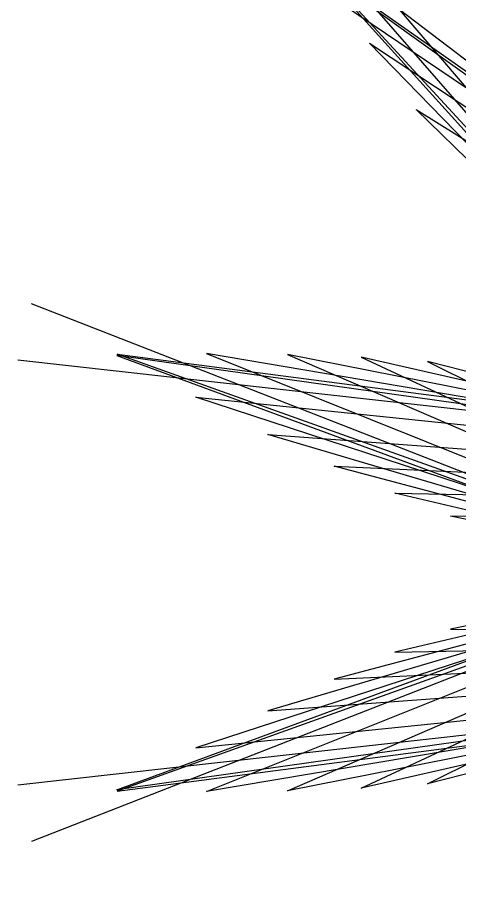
# Model space of a CAD drawing. Header units: metres. Extents: x -6101 to 7453, y -6426 to 7226.
# Drawn here: x -6101 to -3091, y -1873 to 4181 of the extents above; entities that cross this region are included whole.
import ezdxf

# ---------------------------------------------------------------- set-up
doc = ezdxf.new("R2010")
doc.units = ezdxf.units.M

msp = doc.modelspace()

# ---------------------------------------------------------------- linework, layer by layer
for p, q in [((4120.922, -4709.5024), (-4398.27, 5091.962)), ((6096.654, -2479.3574), (-4660.1685, 4796.3433)), ((5500.2427, -2344.6536), (-4047.8506, 4511.13)), ((-4047.8506, 4511.13), (4655.2803, -5127.378)), ((3915.2407, -4133.727), (-4041.3374, 4518.482)), ((-4041.3374, 4518.482), (6575.894, -2959.4495)), ((4964.0425, -2207.6333), (-3501.016, 4237.5986)), ((-3501.016, 4237.5986), (4128.9404, -4703.9673)), ((3714.656, -3617.902), (-3703.9487, 4008.5356)), ((-3703.9487, 4008.5356), (6092.1265, -2487.9841)), ((3519.9775, -3156.3645), (-3385.6528, 3555.8184)), ((-3385.6528, 3555.8184), (5642.428, -2073.7456)), ((-5426.0234, -1080.1836), (6759.4663, 3409.6821)), ((6092.1187, 3287.9983), (-6006.2075, -1431.7295)), ((-4814.71, -1092.1179), (6096.6904, 3279.2874)), ((-4261.319, -1087.3463), (5500.3193, 3144.5164)), ((-3760.6978, -1069.1188), (4964.0757, 3007.578)), ((5642.422, 2873.7585), (-5423.673, -1089.72)), ((-3308.2463, -1039.8108), (4482.435, 2869.9583)), ((5225.098, 2510.234), (-4887.9243, -795.06775)), ((6092.1265, -2487.9841), (-6006.212, 2231.713)), ((4838.2324, 2192.0332), (-4395.6997, -542.1253)), ((6214.4556, 247.07303), (-5426.005, 1880.2601)), ((-5426.005, 1880.2601), (6759.474, -2609.6663)), ((5642.428, -2073.7456), (-5423.6543, 1889.7965)), ((-5423.6543, 1889.7965), (7452.6055, 202.49307)), ((5675.9956, 119.12808), (-4814.691, 1892.1866)), ((-4814.691, 1892.1866), (6096.654, -2479.3574)), ((5185.5674, 17.16077), (-4261.3, 1887.408)), ((-4261.3, 1887.408), (5500.2427, -2344.6536)), ((4480.176, 1913.8304), (-3943.9487, -325.62042)), ((6805.1494, 404.87943), (-6100.753, 1848.1431)), ((4739.237, -62.77795), (-3760.6792, 1869.1742)), ((-3760.6792, 1869.1742), (4964.0425, -2207.6333)), ((4333.3887, -123.67224), (-3308.228, 1839.8604)), ((-3308.228, 1839.8604), (4482.4033, -2070.0076)), ((4149.1143, 1671.3043), (-3529.7002, -141.31189)), ((5225.0713, -1710.2925), (-4887.909, 1595.1376)), ((-4887.909, 1595.1376), (6805.1494, 395.04175)), ((3843.4382, 1460.2235), (-3150.2258, 14.99164)), ((4838.237, -1392.0222), (-4395.702, 1342.1125)), ((-4395.702, 1342.1125), (6214.4556, 552.94135)), ((4480.1333, -1113.939), (-3943.9287, 1125.7476)), ((-3943.9287, 1125.7476), (5675.999, 680.8075)), ((4149.078, -871.40356), (-3529.6934, 941.3643)), ((-3529.6934, 941.3643), (5185.5723, 782.781)), ((4333.3955, 923.6248), (-3308.2463, -1039.8108)), ((4739.25, 862.66223), (-3760.6978, -1069.1188)), ((-3150.221, 785.056), (4739.25, 862.66223)), ((5185.5723, 782.781), (-4261.319, -1087.3463)), ((3843.4248, -660.2648), (-3150.221, 785.056)), ((5675.999, 680.8075), (-4814.71, -1092.1179)), ((6214.4556, 552.94135), (-5426.0234, -1080.1836)), ((-5423.673, -1089.72), (7452.605, 597.5245)), ((6805.1494, 395.04175), (-6100.7715, -1048.0579)), ((-4887.9243, -795.06775), (6805.1494, 404.87943)), ((-4395.6997, -542.1253), (6214.4556, 247.07303)), ((-3943.9487, -325.62042), (5675.9956, 119.12808)), ((-3529.7002, -141.31189), (5185.5674, 17.16077)), ((-3150.2258, 14.99164), (4739.237, -62.77795))]:
    msp.add_line(p, q)

doc.saveas('drawing.dxf')
